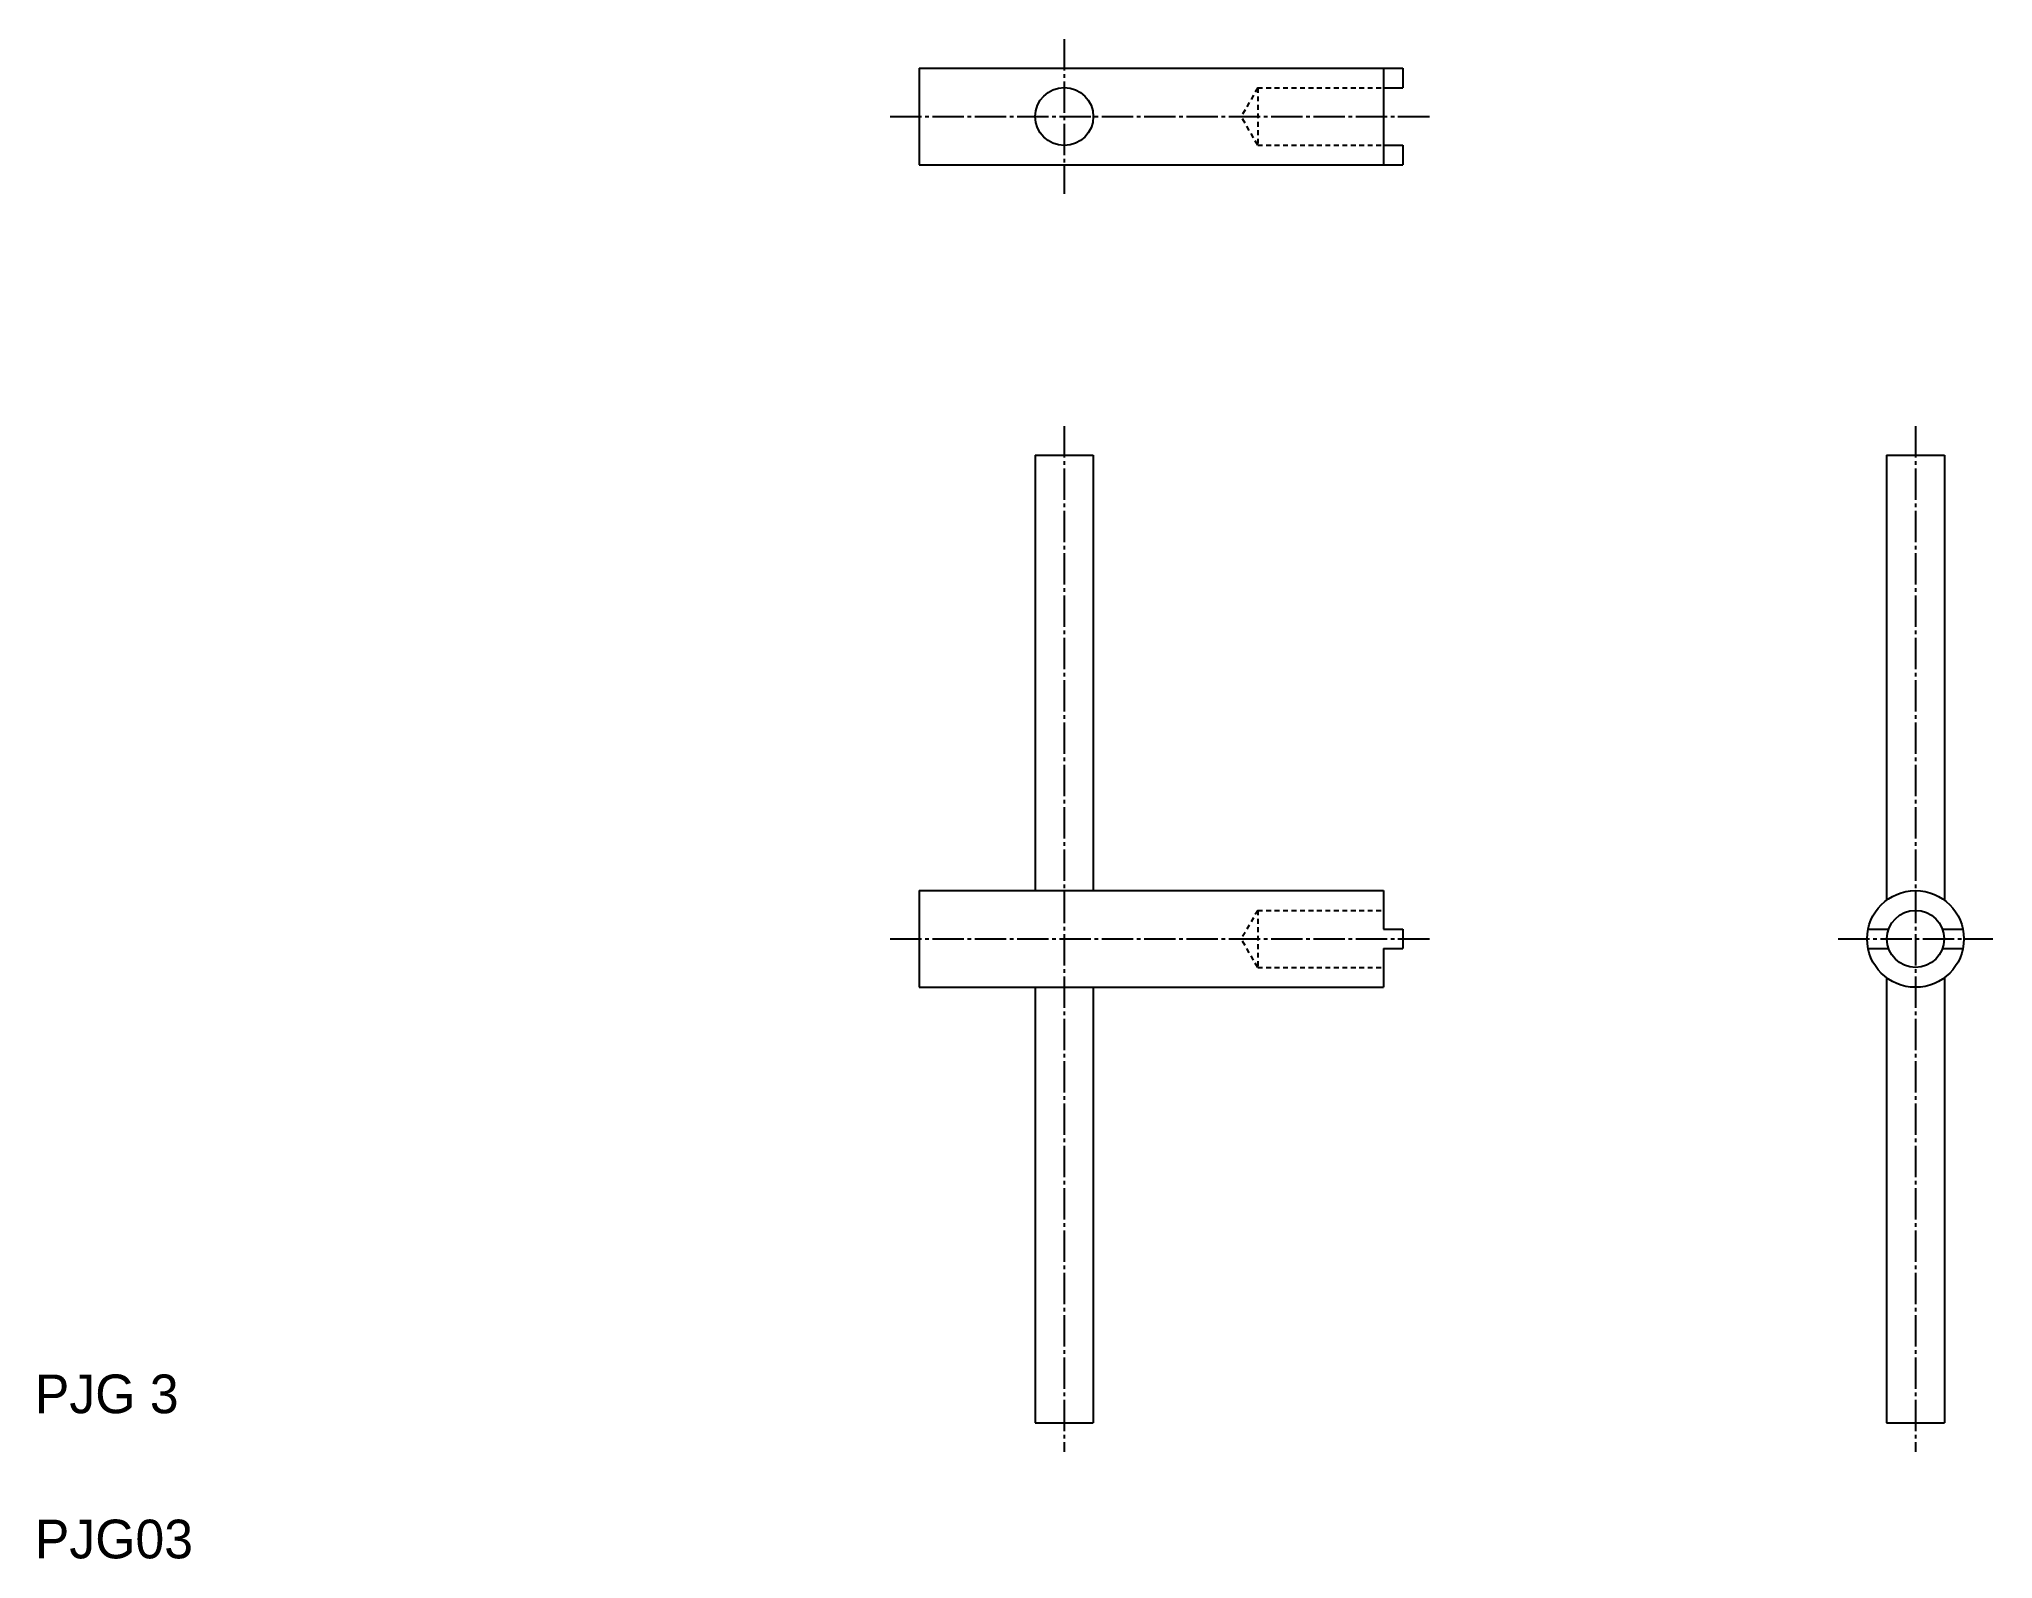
# Model space of a CAD drawing. Extents: x 10 to 212, y 10 to 167.
import ezdxf

# ---------------------------------------------------------------- set-up
doc = ezdxf.new("R2010")
doc.units = 0
doc.header["$LTSCALE"] = 0.25
doc.linetypes.add('CENTER', pattern=[17.5, 13, -1.5, 1.5, -1.5])
doc.linetypes.add('DASHED', pattern=[3.5, 2, -1.5])
doc.layers.get('0').update_dxf_attribs({"linetype": 'CONTINUOUS'})
doc.layers.add('CENTER', color=1, linetype='CENTER')

msp = doc.modelspace()

# ---------------------------------------------------------------- linework, layer by layer
for p, q in [((101.42, 164.02), (151.42, 164.02)), ((101.42, 164.02), (101.42, 154.02)), ((113.92, 164.02), (113.92, 164.02)), ((126.42, 164.02), (126.42, 164.02)), ((149.42, 164.02), (149.42, 154.02)), ((151.42, 164.02), (151.42, 161.97)), ((149.42, 161.97), (151.42, 161.97)), ((149.42, 156.07), (151.42, 156.07)), ((151.42, 156.07), (151.42, 154.02)), ((101.42, 154.02), (151.42, 154.02)), ((113.42, 124.02), (113.42, 79.02)), ((113.42, 124.02), (119.42, 124.02)), ((119.42, 124.02), (119.42, 79.02)), ((201.42, 124.02), (201.42, 78.02)), ((201.42, 124.02), (207.42, 124.02)), ((207.42, 124.02), (207.42, 78.02)), ((101.42, 79.02), (149.42, 79.02)), ((101.42, 79.02), (101.42, 69.02)), ((149.42, 79.02), (149.42, 75.02)), ((149.42, 75.02), (151.42, 75.02)), ((151.42, 75.02), (151.42, 73.02)), ((199.52, 75.02), (201.65, 75.02)), ((207.2, 75.02), (209.32, 75.02)), ((149.42, 73.02), (149.42, 69.02)), ((149.42, 73.02), (151.42, 73.02)), ((199.52, 73.02), (201.65, 73.02)), ((207.2, 73.02), (209.32, 73.02)), ((101.42, 69.02), (149.42, 69.02)), ((113.42, 69.02), (113.42, 24.02)), ((119.42, 69.02), (119.42, 24.02)), ((201.42, 70.02), (201.42, 24.02)), ((207.42, 70.02), (207.42, 24.02)), ((113.42, 24.02), (119.42, 24.02)), ((201.42, 24.02), (207.42, 24.02))]:
    msp.add_line(p, q)
at = {"color": 3, "linetype": 'DASHED'}
for p, q in [((136.42, 161.97), (134.72, 159.02)), ((136.42, 161.97), (149.42, 161.97)), ((136.42, 161.97), (136.42, 156.07)), ((136.42, 156.07), (134.72, 159.02)), ((136.42, 156.07), (149.42, 156.07)), ((136.42, 76.97), (134.72, 74.02)), ((136.42, 76.97), (149.42, 76.97)), ((136.42, 76.97), (136.42, 71.07)), ((136.42, 71.07), (134.72, 74.02)), ((136.42, 71.07), (149.42, 71.07))]:
    msp.add_line(p, q, dxfattribs=at)
for centre, radius in [((116.42, 159.02), 3), ((204.42, 74.02), 5), ((204.42, 74.02), 2.95)]:
    msp.add_circle(centre, radius)
at = {"layer": 'CENTER', "color": 1, "linetype": 'CENTER'}
for p, q in [((116.42, 167.02), (116.42, 151.02)), ((98.42, 159.02), (154.42, 159.02)), ((116.42, 127.02), (116.42, 21.02)), ((204.42, 127.02), (204.42, 21.02)), ((98.42, 74.02), (154.42, 74.02)), ((196.42, 74.02), (212.42, 74.02))]:
    msp.add_line(p, q, dxfattribs=at)

# ---------------------------------------------------------------- texts
for s, p in [('PJG 3', (10, 25)), ('PJG03', (10, 10))]:
    msp.add_text(s, height=4).set_placement(p)

doc.saveas('drawing.dxf')
